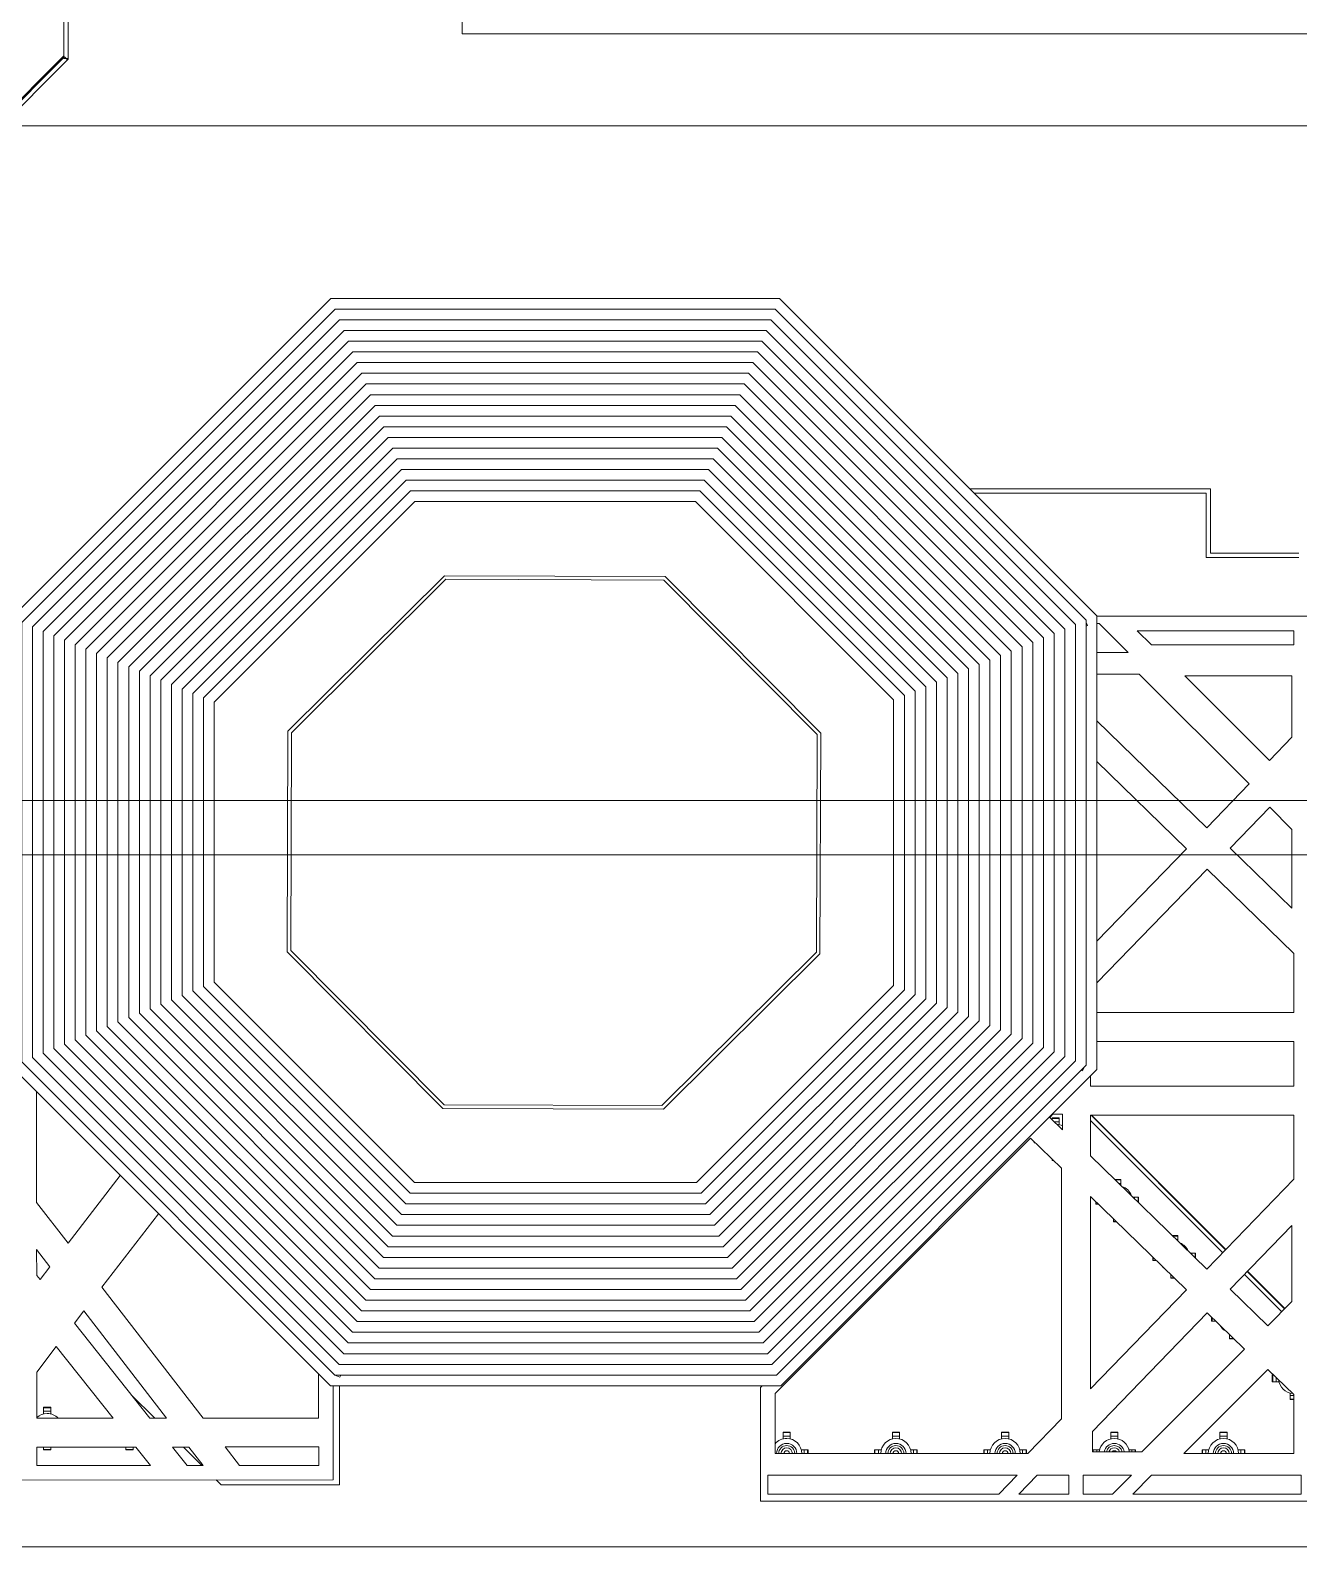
# Model space of a CAD drawing. Header units: millimetres. Extents: x -49836 to 59720, y -25216 to 39354.
# Drawn here: x 2289 to 37864, y -25216 to 17313 of the extents above; entities that cross this region are included whole.
import ezdxf

# ---------------------------------------------------------------- set-up
doc = ezdxf.new("R2010")
doc.units = ezdxf.units.MM
for name, color, linetype, lineweight in [('A-FLOR', 192, 'Continuous', 9), ('A-GENM', 13, 'Continuous', 9), ('A-ROOF', 132, 'Continuous', 9), ('G-ANNO-SYMB', 111, 'Continuous', 9), ('I-WALL', 2, 'Continuous', 9)]:
    doc.layers.add(name, color=color, linetype=linetype, lineweight=lineweight)

# ---------------------------------------------------------------- blocks, each defined once
blk = doc.blocks.new('HOOR LIGHT - HOOR LIGHT-165948-Site')
at = {"layer": 'A-GENM'}
for p, q in [((10839, 9494), (2048, 703)), ((23179, 9494), (10839, 9494)), ((31904, 768), (23179, 9494)), ((2048, 703), (2048, -11619)), ((31904, -11713), (31904, 768)), ((2048, -11619), (10832, -20403)), ((23215, -20403), (31904, -11713)), ((10832, -20403), (23215, -20403))]:
    blk.add_line(p, q, dxfattribs=at)
blk = doc.blocks.new('HOOR LIGHT1 - HOOR LIGHT-166020-Site')
at = {"layer": 'A-GENM'}
for p, q in [((10963, 9194), (2348, 579)), ((23055, 9194), (10963, 9194)), ((31604, 644), (23055, 9194)), ((2348, 579), (2348, -11494)), ((31604, -11589), (31604, 644)), ((2348, -11494), (10956, -20103)), ((23090, -20103), (31604, -11589)), ((10956, -20103), (23090, -20103))]:
    blk.add_line(p, q, dxfattribs=at)
blk = doc.blocks.new('HOOR LIGHT2 - HOOR LIGHT-166050-Site')
at = {"layer": 'A-GENM'}
for p, q in [((11088, 8894), (2648, 454)), ((22930, 8894), (11088, 8894)), ((31304, 520), (22930, 8894)), ((2648, 454), (2648, -11370)), ((31304, -11464), (31304, 520)), ((2648, -11370), (11081, -19803)), ((22966, -19803), (31304, -11464)), ((11081, -19803), (22966, -19803))]:
    blk.add_line(p, q, dxfattribs=at)
blk = doc.blocks.new('HOOR LIGHT3 - HOOR LIGHT-166080-Site')
at = {"layer": 'A-GENM'}
for p, q in [((11212, 8594), (2948, 330)), ((22806, 8594), (11212, 8594)), ((31004, 395), (22806, 8594)), ((2948, 330), (2948, -11246)), ((31004, -11340), (31004, 395)), ((2948, -11246), (11205, -19503)), ((22842, -19503), (31004, -11340)), ((11205, -19503), (22842, -19503))]:
    blk.add_line(p, q, dxfattribs=at)
blk = doc.blocks.new('HOOR LIGHT4 - HOOR LIGHT-166110-Site')
at = {"layer": 'A-GENM'}
for p, q in [((11336, 8294), (3248, 206)), ((22682, 8294), (11336, 8294)), ((30704, 271), (22682, 8294)), ((3248, 206), (3248, -11122)), ((30704, -11216), (30704, 271)), ((3248, -11122), (11329, -19203)), ((22718, -19203), (30704, -11216)), ((11329, -19203), (22718, -19203))]:
    blk.add_line(p, q, dxfattribs=at)
blk = doc.blocks.new('HOOR LIGHT5 - HOOR LIGHT-166140-Site')
at = {"layer": 'A-GENM'}
for p, q in [((11460, 7994), (3548, 82)), ((22558, 7994), (11460, 7994)), ((30404, 147), (22558, 7994)), ((3548, 82), (3548, -10997)), ((30404, -11092), (30404, 147)), ((3548, -10997), (11454, -18903)), ((22593, -18903), (30404, -11092)), ((11454, -18903), (22593, -18903))]:
    blk.add_line(p, q, dxfattribs=at)
blk = doc.blocks.new('HOOR LIGHT6 - HOOR LIGHT-166170-Site')
at = {"layer": 'A-GENM'}
for p, q in [((11585, 7694), (3848, -43)), ((22433, 7694), (11585, 7694)), ((30104, 23), (22433, 7694)), ((30104, -10967), (30104, 23)), ((3848, -43), (3848, -10873)), ((3848, -10873), (11578, -18603)), ((22469, -18603), (30104, -10967)), ((11578, -18603), (22469, -18603))]:
    blk.add_line(p, q, dxfattribs=at)
blk = doc.blocks.new('HOOR LIGHT7 - HOOR LIGHT-166200-Site')
at = {"layer": 'A-GENM'}
for p, q in [((11709, 7394), (4148, -167)), ((22309, 7394), (11709, 7394)), ((29804, -102), (22309, 7394)), ((4148, -167), (4148, -10749)), ((29804, -10843), (29804, -102)), ((4148, -10749), (11702, -18303)), ((22345, -18303), (29804, -10843)), ((11702, -18303), (22345, -18303))]:
    blk.add_line(p, q, dxfattribs=at)
blk = doc.blocks.new('HOOR LIGHT8 - HOOR LIGHT-166230-Site')
at = {"layer": 'A-GENM'}
for p, q in [((11833, 7094), (4448, -291)), ((22185, 7094), (11833, 7094)), ((29504, -226), (22185, 7094)), ((4448, -291), (4448, -10625)), ((29504, -10719), (29504, -226)), ((4448, -10625), (11826, -18003)), ((22221, -18003), (29504, -10719)), ((11826, -18003), (22221, -18003))]:
    blk.add_line(p, q, dxfattribs=at)
blk = doc.blocks.new('HOOR LIGHT9 - HOOR LIGHT-166260-Site')
at = {"layer": 'A-GENM'}
for p, q in [((11957, 6794), (4748, -416)), ((22061, 6794), (11957, 6794)), ((29204, -350), (22061, 6794)), ((4748, -416), (4748, -10500)), ((29204, -10595), (29204, -350)), ((4748, -10500), (11951, -17703)), ((22096, -17703), (29204, -10595)), ((11951, -17703), (22096, -17703))]:
    blk.add_line(p, q, dxfattribs=at)
blk = doc.blocks.new('HOOR LIGHT10 - HOOR LIGHT-166290-Site')
at = {"layer": 'A-GENM'}
for p, q in [((12082, 6494), (5048, -540)), ((21936, 6494), (12082, 6494)), ((28904, -474), (21936, 6494)), ((5048, -540), (5048, -10376)), ((28904, -10470), (28904, -474)), ((5048, -10376), (12075, -17403)), ((21972, -17403), (28904, -10470)), ((12075, -17403), (21972, -17403))]:
    blk.add_line(p, q, dxfattribs=at)
blk = doc.blocks.new('HOOR LIGHT11 - HOOR LIGHT-166320-Site')
at = {"layer": 'A-GENM'}
for p, q in [((12206, 6194), (5348, -664)), ((21812, 6194), (12206, 6194)), ((28604, -599), (21812, 6194)), ((5348, -664), (5348, -10252)), ((28604, -10346), (28604, -599)), ((5348, -10252), (12199, -17103)), ((21848, -17103), (28604, -10346)), ((12199, -17103), (21848, -17103))]:
    blk.add_line(p, q, dxfattribs=at)
blk = doc.blocks.new('HOOR LIGHT12 - HOOR LIGHT-166350-Site')
at = {"layer": 'A-GENM'}
for p, q in [((12330, 5894), (5648, -788)), ((21688, 5894), (12330, 5894)), ((28304, -723), (21688, 5894)), ((5648, -788), (5648, -10127)), ((28304, -10222), (28304, -723)), ((5648, -10127), (12323, -16803)), ((21724, -16803), (28304, -10222)), ((12323, -16803), (21724, -16803))]:
    blk.add_line(p, q, dxfattribs=at)
blk = doc.blocks.new('HOOR LIGHT13 - HOOR LIGHT-166380-Site')
at = {"layer": 'A-GENM'}
for p, q in [((12454, 5594), (5948, -913)), ((21563, 5594), (12454, 5594)), ((28004, -847), (21563, 5594)), ((28004, -10098), (28004, -847)), ((5948, -913), (5948, -10003)), ((5948, -10003), (12448, -16503)), ((21599, -16503), (28004, -10098)), ((12448, -16503), (21599, -16503))]:
    blk.add_line(p, q, dxfattribs=at)
blk = doc.blocks.new('HOOR LIGHT14 - HOOR LIGHT-166410-Site')
at = {"layer": 'A-GENM'}
for p, q in [((12579, 5294), (6248, -1037)), ((21439, 5294), (12579, 5294)), ((27704, -971), (21439, 5294)), ((6248, -1037), (6248, -9879)), ((27704, -9973), (27704, -971)), ((6248, -9879), (12572, -16203)), ((21475, -16203), (27704, -9973)), ((12572, -16203), (21475, -16203))]:
    blk.add_line(p, q, dxfattribs=at)
blk = doc.blocks.new('HOOR LIGHT15 - HOOR LIGHT-166476-Site')
at = {"layer": 'A-GENM'}
for p, q in [((12703, 4994), (6548, -1161)), ((21315, 4994), (12703, 4994)), ((27404, -1096), (21315, 4994)), ((6548, -1161), (6548, -9755)), ((27404, -9849), (27404, -1096)), ((6548, -9755), (12696, -15903)), ((21351, -15903), (27404, -9849)), ((12696, -15903), (21351, -15903))]:
    blk.add_line(p, q, dxfattribs=at)
blk = doc.blocks.new('HOOR LIGHT16 - HOOR LIGHT-166506-Site')
at = {"layer": 'A-GENM'}
for p, q in [((12827, 4694), (6848, -1285)), ((21191, 4694), (12827, 4694)), ((27104, -1220), (21191, 4694)), ((27104, -9725), (27104, -1220)), ((6848, -1285), (6848, -9630)), ((6848, -9630), (12820, -15603)), ((21226, -15603), (27104, -9725)), ((12820, -15603), (21226, -15603))]:
    blk.add_line(p, q, dxfattribs=at)
blk = doc.blocks.new('HOOR LIGHT17 - HOOR LIGHT-166536-Site')
at = {"layer": 'A-GENM'}
for p, q in [((12952, 4394), (7148, -1410)), ((21066, 4394), (12952, 4394)), ((26804, -1344), (21066, 4394)), ((7448, -1534), (13076, 4094)), ((13076, 4094), (20942, 4094)), ((20942, 4094), (26504, -1469)), ((7148, -1410), (7148, -9506)), ((7448, -9382), (7448, -1534)), ((26504, -1469), (26504, -9476)), ((26804, -9601), (26804, -1344)), ((7148, -9506), (12945, -15303)), ((13069, -15003), (7448, -9382)), ((26504, -9476), (20978, -15003)), ((21102, -15303), (26804, -9601)), ((12945, -15303), (21102, -15303)), ((20978, -15003), (13069, -15003))]:
    blk.add_line(p, q, dxfattribs=at)
blk = doc.blocks.new('TRUESS - TRUESS-169564-Site')
at = {"layer": 'A-GENM'}
for p in [(10832, -20403), (10995, -20403)]:
    blk.add_line(p, (10971, -20460), dxfattribs=at)
blk = doc.blocks.new('TRUESS2 - TRUESS-173441-Site')
at = {"layer": 'A-GENM'}
for q in [(10848, -20364), (10932, -20444)]:
    blk.add_line((10832, -20403), q, dxfattribs=at)
blk = doc.blocks.new('TRUESS3 - TRUESS-173606-Site')
at = {"layer": 'A-GENM'}
for q in [(10847, -20368), (10918, -20438)]:
    blk.add_line((10832, -20403), q, dxfattribs=at)
blk = doc.blocks.new('Family1 - Family1-218933-Site')
at = {"layer": 'A-GENM'}
for p, q in [((2868, 12411), (-4387, 12411)), ((13504, 12411), (10413, 12411)), ((-4387, 12211), (-4322, 12211)), ((-4322, 12211), (-3510, 11399)), ((-2859, 11608), (-3253, 12003)), ((-3253, 12003), (1137, 12003)), ((1137, 12003), (1137, 11608)), ((1953, 11608), (1953, 12003)), ((1953, 12003), (3257, 12003)), ((3257, 12003), (3662, 11608)), ((9621, 11608), (10016, 12003)), ((10016, 12003), (11299, 12003)), ((11299, 12003), (11299, 11608)), ((12116, 11608), (12116, 12003)), ((12116, 12003), (13130, 12003)), ((13130, 12003), (13130, 11608)), ((1137, 11608), (-2859, 11608)), ((3662, 11608), (1953, 11608)), ((11299, 11608), (9621, 11608)), ((13130, 11608), (12116, 11608)), ((-3510, 11399), (-4387, 11399)), ((-4387, 10791), (-3197, 10791)), ((-3197, 10791), (-115, 7709)), ((453, 8370), (-1916, 10739)), ((-1916, 10739), (1085, 10739)), ((1085, 10739), (1085, 9022)), ((2005, 8649), (4031, 10739)), ((2005, 10739), (2772, 10739)), ((2772, 10739), (2005, 9972)), ((2005, 9972), (2005, 10739)), ((4031, 10739), (9156, 10739)), ((9156, 10739), (11247, 8648)), ((11299, 9824), (10332, 10791)), ((10332, 10791), (11299, 10791)), ((11299, 10791), (11299, 9824)), ((12116, 9008), (12116, 10791)), ((12116, 10791), (13130, 10791)), ((13130, 10791), (13130, 8697)), ((-1307, 6478), (-4387, 9477)), ((1085, 9022), (453, 8370)), ((12778, 8345), (12116, 9008)), ((2005, 6817), (2005, 8649)), ((11247, 8648), (11247, 6888)), ((13130, 8697), (12778, 8345)), ((-4387, 8338), (-1875, 5892)), ((-115, 7709), (-1307, 6478)), ((-649, 5910), (463, 7057)), ((463, 7057), (1085, 6436)), ((6591, 2232), (2005, 6817)), ((11247, 6888), (6591, 2232)), ((12116, 6528), (12778, 7191)), ((12778, 7191), (13130, 6839)), ((13130, 6839), (13130, 5162)), ((1085, 6436), (1085, 4221)), ((12116, 4148), (12116, 6528)), ((-1875, 5892), (-4387, 3300)), ((1085, 4221), (-649, 5910)), ((7242, 1581), (11247, 5586)), ((11247, 5586), (11247, 3353)), ((-4387, 2127), (-1290, 5322)), ((-1290, 5322), (1137, 2958)), ((2005, 3325), (2005, 5515)), ((2005, 5515), (5940, 1581)), ((13130, 5162), (12116, 4148)), ((12116, 2993), (13130, 4007)), ((13130, 4007), (13130, 1303)), ((3744, 1631), (2005, 3325)), ((11247, 3353), (9522, 1627)), ((12116, 1303), (12116, 2993)), ((1137, 2958), (1137, 1303)), ((10426, 1303), (11299, 2176)), ((11299, 2176), (11299, 1303)), ((2005, 1355), (2005, 2040)), ((2005, 2040), (2709, 1355)), ((1137, 1303), (-4387, 1303)), ((2709, 1355), (2005, 1355)), ((4028, 1355), (3744, 1631)), ((5714, 1355), (4028, 1355)), ((5940, 1581), (5714, 1355)), ((5905, 894), (6591, 1581)), ((6591, 1581), (7277, 894)), ((7468, 1355), (7242, 1581)), ((9249, 1355), (7468, 1355)), ((9522, 1627), (9249, 1355)), ((11299, 1303), (10426, 1303)), ((13130, 1303), (12116, 1303)), ((7277, 894), (5905, 894)), ((-4387, 486), (1137, 486)), ((1137, 486), (1137, -767)), ((2005, -714), (2005, 434)), ((2005, 434), (3654, 434)), ((3654, 434), (4231, -128)), ((5542, -119), (6095, 434)), ((6095, 434), (7087, 434)), ((7087, 434), (7708, -187)), ((8936, -187), (9609, 486)), ((9609, 486), (11299, 486)), ((11299, 486), (11299, -767)), ((12116, 486), (13130, 486)), ((12116, -767), (12116, 486)), ((13130, 486), (13130, -767)), ((4231, -128), (3645, -714)), ((6153, -714), (5542, -119)), ((7708, -187), (7180, -714)), ((9516, -767), (8936, -187)), ((-4565, -767), (-4565, -482)), ((1137, -767), (-4565, -767)), ((3645, -714), (2005, -714)), ((7180, -714), (6153, -714)), ((11299, -767), (9516, -767)), ((13130, -767), (12116, -767)), ((6678, -1868), (5966, -1175)), ((5966, -1175), (7371, -1175)), ((7371, -1175), (6678, -1868)), ((-5707, -1647), (-5618, -1557)), ((-5355, -1990), (-5707, -1647)), ((-5618, -1557), (-5355, -1557)), ((-5355, -1557), (-5355, -1990)), ((-4565, -2724), (-4565, -1583)), ((-4565, -1583), (1137, -1583)), ((1137, -1583), (1137, -3373)), ((2005, -3725), (4031, -1635)), ((2005, -2402), (2005, -1635)), ((2005, -1635), (2749, -1635)), ((2749, -1635), (2005, -2402)), ((4031, -1635), (5779, -1635)), ((5779, -1635), (6022, -1872)), ((7259, -1864), (7540, -1583)), ((7540, -1583), (9177, -1583)), ((9177, -1583), (11299, -3705)), ((11299, -2550), (10332, -1583)), ((10332, -1583), (11299, -1583)), ((11299, -1583), (11299, -2550)), ((12116, -1583), (13130, -1583)), ((12116, -3367), (12116, -1583)), ((13130, -1583), (13130, -4381)), ((6022, -1872), (2005, -5889)), ((11299, -5799), (7259, -1864)), ((-13411, -9388), (-6248, -2224)), ((-6248, -2224), (-5381, -3068)), ((1953, -7170), (6681, -2442)), ((6681, -2442), (11299, -6939)), ((-1307, -5896), (-4565, -2724)), ((-5381, -3068), (-5381, -10101)), ((1137, -3373), (-1307, -5896)), ((13130, -4381), (12116, -3367)), ((2005, -5889), (2005, -3725)), ((11299, -3705), (11299, -5799)), ((-4565, -9258), (-4565, -3863)), ((-4565, -3863), (-1875, -6482)), ((-649, -6465), (1085, -4675)), ((1085, -4675), (1085, -6810)), ((12116, -6594), (12116, -4521)), ((12116, -4521), (13130, -5535)), ((13130, -5535), (13130, -7213)), ((-1875, -6482), (-4565, -9258)), ((404, -7490), (-649, -6465)), ((12943, -7400), (12116, -6594)), ((-4513, -10452), (-1289, -7126)), ((-1289, -7126), (-247, -8141)), ((1085, -6810), (404, -7490)), ((1953, -9071), (1953, -7170)), ((11299, -6939), (11299, -9043)), ((13130, -7213), (12943, -7400)), ((-247, -8141), (-3125, -11020)), ((-1949, -11072), (412, -8710)), ((412, -8710), (1137, -9416)), ((12116, -9381), (12950, -8547)), ((12950, -8547), (13130, -8722)), ((13130, -8722), (13130, -11072)), ((-13771, -9170), (-13820, -9218)), ((-13820, -9218), (-13820, -12411)), ((3708, -10780), (1953, -9071)), ((11299, -9043), (9558, -10784)), ((-13411, -11072), (-13411, -9388)), ((1137, -9416), (1137, -11072)), ((12116, -11072), (12116, -9381)), ((-5381, -10101), (-6322, -11072)), ((10426, -11072), (11299, -10198)), ((11299, -10198), (11299, -11072)), ((-4513, -11020), (-4513, -10452)), ((1953, -10211), (2837, -11072)), ((1953, -11072), (1953, -10211)), ((-3125, -11020), (-4513, -11020)), ((4007, -11072), (3708, -10780)), ((9558, -10784), (9271, -11072)), ((-6322, -11072), (-13411, -11072)), ((1137, -11072), (-1949, -11072)), ((2837, -11072), (1953, -11072)), ((9271, -11072), (4007, -11072)), ((11299, -11072), (10426, -11072)), ((13130, -11072), (12116, -11072)), ((-13620, -12211), (-13620, -11680)), ((-13620, -11680), (-6621, -11680)), ((-6621, -11680), (-7136, -12211)), ((-6579, -12211), (-6064, -11680)), ((-6064, -11680), (-5173, -11680)), ((-5173, -11680), (-5173, -12211)), ((-4773, -12211), (-4773, -11680)), ((-4773, -11680), (-3417, -11680)), ((-3417, -11680), (-3948, -12211)), ((-3383, -12211), (-2852, -11680)), ((-2852, -11680), (1345, -11680)), ((1345, -11680), (1345, -12211)), ((1784, -12172), (1784, -11719)), ((1784, -11719), (3744, -11719)), ((3744, -11719), (4209, -12172)), ((4894, -12172), (4429, -11719)), ((4429, -11719), (8875, -11719)), ((8875, -11719), (8437, -12172)), ((9103, -12172), (9541, -11719)), ((9541, -11719), (11468, -11719)), ((11468, -11719), (11468, -12172)), ((11947, -12172), (11947, -11719)), ((11947, -11719), (13299, -11719)), ((13299, -11719), (13299, -12172)), ((-7136, -12211), (-13620, -12211)), ((-5173, -12211), (-6579, -12211)), ((-3948, -12211), (-4773, -12211)), ((1345, -12211), (-3383, -12211)), ((4209, -12172), (1784, -12172)), ((8437, -12172), (4894, -12172)), ((11468, -12172), (9103, -12172)), ((13299, -12172), (11947, -12172)), ((-13820, -12411), (13504, -12411))]:
    blk.add_line(p, q, dxfattribs=at)
blk = doc.blocks.new('Family2 - Family2-221174-Site')
at = {"layer": 'A-GENM'}
for p, q in [((-3747, 8589), (-2899, 7741)), ((-2912, 8292), (-2623, 8678)), ((-2623, 8678), (-1656, 8678)), ((-1656, 8678), (-1656, 8292)), ((-670, 8292), (-670, 8678)), ((-670, 8678), (313, 8678)), ((313, 8678), (611, 8292)), ((5111, 8292), (5409, 8678)), ((5409, 8678), (6376, 8678)), ((6376, 8678), (6376, 8292)), ((-1656, 8292), (-2912, 8292)), ((611, 8292), (-670, 8292)), ((6376, 8292), (5111, 8292)), ((-2899, 7741), (-3240, 7400)), ((-3240, 7400), (-1695, 5394)), ((-1656, 6545), (-2385, 7492)), ((-2385, 7492), (-1656, 7492)), ((-1656, 7492), (-1656, 6545)), ((-631, 5395), (896, 7441)), ((-631, 7441), (-70, 7441)), ((-70, 7441), (-631, 6690)), ((-631, 6690), (-631, 7441)), ((896, 7441), (4760, 7441)), ((4760, 7441), (6337, 5394)), ((5647, 7492), (6376, 7492)), ((6376, 6545), (5647, 7492)), ((6376, 7492), (6376, 6545)), ((6337, 5068), (8229, 6960)), ((-1695, 5394), (-1695, 3670)), ((-631, 3601), (-631, 5395)), ((6337, 5394), (6337, 5068)), ((-1695, 3670), (-5206, -889)), ((1763, 493), (-631, 3601)), ((-5206, -889), (-7956, 2683)), ((-8510, 2128), (-5697, -1526)), ((-4715, -1526), (-1695, 2396)), ((-1695, 2396), (-1695, 209)), ((-631, 182), (-631, 2326)), ((-631, 2326), (1208, -61)), ((1208, -61), (1763, 493)), ((-1695, 209), (-3202, -1747)), ((288, -981), (-631, 182)), ((-2315, -1798), (-1656, -943)), ((-1656, -943), (-1656, -1798)), ((-631, -1747), (-631, -1078)), ((-631, -1078), (-267, -1536)), ((-267, -1536), (288, -981)), ((-5697, -1526), (-5789, -1645)), ((-5789, -1645), (-3118, -4316)), ((-5435, -1824), (-5206, -1526)), ((-5206, -1526), (-4688, -2198)), ((-4545, -1747), (-4715, -1526)), ((-5061, -2198), (-5435, -1824)), ((-3202, -1747), (-4545, -1747)), ((-1656, -1798), (-2315, -1798)), ((-1531, -2800), (-478, -1747)), ((-478, -1747), (-631, -1747)), ((-4688, -2198), (-5061, -2198)), ((-3438, -3257), (-2930, -2598)), ((-2930, -2598), (-1656, -2598)), ((-1656, -2598), (-1656, -2864)), ((-3001, -3824), (-3438, -3257)), ((-3118, -4316), (-2626, -3824)), ((-2626, -3824), (-3001, -3824))]:
    blk.add_line(p, q, dxfattribs=at)
blk = doc.blocks.new('Family7 - Family7-230587-Site')
at = {"layer": 'A-GENM'}
for p, q in [((3420, 12356), (-12860, 12344)), ((-12860, 12344), (-12841, -12363)), ((-9769, 10974), (-9064, 11921)), ((-9064, 11921), (-8217, 11921)), ((-8217, 11921), (-7488, 10976)), ((-1643, 10981), (-938, 11927)), ((-938, 11927), (-91, 11928)), ((-91, 11928), (638, 10982)), ((-12160, 11428), (-12160, 11820)), ((-12160, 11820), (-11166, 11820)), ((-11166, 11820), (-10857, 11429)), ((-6302, 11445), (-6011, 11824)), ((-6011, 11824), (-5032, 11825)), ((-5032, 11825), (-5032, 11445)), ((-4034, 11826), (-3040, 11827)), ((-4034, 11435), (-4034, 11826)), ((-3040, 11827), (-2731, 11436)), ((1814, 11439), (2115, 11831)), ((2115, 11831), (3094, 11831)), ((3094, 11831), (3094, 11440)), ((-10857, 11429), (-12160, 11428)), ((-5032, 11445), (-6302, 11445)), ((-2731, 11436), (-4034, 11435)), ((3094, 11440), (1814, 11439)), ((-7488, 10976), (-9769, 10974)), ((638, 10982), (-1643, 10981)), ((-12119, 9808), (-12120, 10568)), ((-12120, 10568), (-11553, 10568)), ((-11553, 10568), (-12119, 9808)), ((-12118, 8498), (-10575, 10569)), ((-10575, 10569), (-6666, 10572)), ((-6666, 10572), (-5069, 8502)), ((-5769, 10625), (-5031, 10625)), ((-5031, 9667), (-5769, 10625)), ((-5031, 10625), (-5031, 9667)), ((-3994, 10574), (-3427, 10575)), ((-3993, 9815), (-3994, 10574)), ((-3427, 10575), (-3993, 9815)), ((-3992, 8504), (-2449, 10576)), ((-2449, 10576), (1460, 10579)), ((1460, 10579), (3057, 8508)), ((2357, 10631), (3095, 10631)), ((3095, 9673), (2357, 10631)), ((3095, 10631), (3095, 9673)), ((3057, 8508), (3058, 6765)), ((-12117, 6683), (-12118, 8498)), ((-5069, 8502), (-5068, 6759)), ((-3991, 6690), (-3992, 8504)), ((-8616, 2144), (-12117, 6683)), ((-5068, 6759), (-8616, 2144)), ((-490, 2150), (-3991, 6690)), ((3058, 6765), (-490, 2150)), ((-12116, 5394), (-9112, 1499)), ((-12114, 3224), (-12116, 5394)), ((-8119, 1499), (-5067, 5469)), ((-5067, 5469), (-5065, 3257)), ((-3988, 3230), (-3990, 5400)), ((-3990, 5400), (-986, 1505)), ((1181, 3033), (3059, 5475)), ((3059, 5475), (3061, 3263)), ((-10570, 1274), (-12114, 3224)), ((-5065, 3257), (-6588, 1277)), ((-2444, 1280), (-3988, 3230)), ((7, 1506), (1181, 3033)), ((3061, 3263), (1538, 1283)), ((-12113, 1951), (-11576, 1273)), ((-12113, 1273), (-12113, 1951)), ((-5690, 1226), (-5025, 2092)), ((-5025, 2092), (-5024, 1226)), ((-3987, 1957), (-3450, 1279)), ((-3987, 1279), (-3987, 1957)), ((2436, 1232), (3101, 2098)), ((3101, 2098), (3102, 1233)), ((-9112, 1499), (-9284, 1275)), ((-9138, 819), (-8615, 1499)), ((-8615, 1499), (-8091, 819)), ((-7946, 1276), (-8119, 1499)), ((-6588, 1277), (-7946, 1276)), ((-3450, 1279), (-3987, 1279)), ((-1158, 1281), (-2444, 1280)), ((-986, 1505), (-1158, 1281)), ((-1012, 825), (-489, 1505)), ((-489, 1505), (35, 826)), ((180, 1282), (7, 1506)), ((1538, 1283), (180, 1282)), ((-11576, 1273), (-12113, 1273)), ((-9284, 1275), (-10570, 1274)), ((-5024, 1226), (-5690, 1226)), ((3102, 1233), (2436, 1232)), ((-8091, 819), (-9138, 819)), ((35, 826), (-1012, 825)), ((-12112, 361), (-10855, 362)), ((-12111, -777), (-12112, 361)), ((-10855, 362), (-10414, -195)), ((-9414, -186), (-8992, 363)), ((-8992, 363), (-8236, 364)), ((-8236, 364), (-7762, -251)), ((-6825, -251), (-6313, 417)), ((-6313, 417), (-5023, 418)), ((-5023, 418), (-5022, -823)), ((-3986, 367), (-2729, 368)), ((-3985, -771), (-3986, 367)), ((-2729, 368), (-2288, -189)), ((-1288, -179), (-866, 369)), ((-866, 369), (-110, 370)), ((-110, 370), (364, -245)), ((1301, -244), (1813, 423)), ((1813, 423), (3103, 424)), ((3103, 424), (3104, -817)), ((-10414, -195), (-10861, -776)), ((-8948, -775), (-9414, -186)), ((-7762, -251), (-8164, -774)), ((-6383, -824), (-6825, -251)), ((-2288, -189), (-2735, -770)), ((-822, -768), (-1288, -179)), ((364, -245), (-38, -768)), ((1743, -818), (1301, -244)), ((-10861, -776), (-12111, -777)), ((-8164, -774), (-8948, -775)), ((-5022, -823), (-6383, -824)), ((-2735, -770), (-3985, -771)), ((-38, -768), (-822, -768)), ((3104, -817), (1743, -818)), ((-8547, -1917), (-9086, -1235)), ((-9086, -1235), (-8023, -1235)), ((-8023, -1235), (-8547, -1917)), ((-964, -1225), (108, -1224)), ((-421, -1911), (-964, -1225)), ((108, -1224), (-421, -1911)), ((-12114, -3767), (-10568, -1690)), ((-12113, -2454), (-12113, -1689)), ((-12113, -1689), (-11544, -1689)), ((-11544, -1689), (-12113, -2454)), ((-10568, -1690), (-9229, -1691)), ((-9229, -1691), (-9046, -1922)), ((-8110, -1905), (-7901, -1634)), ((-7901, -1634), (-6634, -1633)), ((-6634, -1633), (-5020, -3732)), ((-5760, -1633), (-5024, -1632)), ((-5025, -2585), (-5760, -1633)), ((-5024, -1632), (-5025, -2585)), ((-3988, -3760), (-2440, -1682)), ((-3987, -2447), (-3987, -1696)), ((-3987, -1696), (-3427, -1696)), ((-3427, -1696), (-3987, -2447)), ((-2440, -1682), (-1106, -1681)), ((-1106, -1681), (-921, -1915)), ((21, -1905), (234, -1628)), ((234, -1628), (1483, -1627)), ((1483, -1627), (3106, -3738)), ((3101, -2579), (2366, -1626)), ((2366, -1626), (3102, -1626)), ((3102, -1626), (3101, -2579)), ((4261, -4564), (4259, -1462)), ((-9046, -1922), (-12116, -5914)), ((-5019, -5808), (-8110, -1905)), ((-921, -1915), (-3990, -5908)), ((3107, -5802), (21, -1905)), ((-12146, -7138), (-8551, -2476)), ((-8551, -2476), (-5018, -6937)), ((-4020, -7144), (-420, -2476)), ((-420, -2476), (3108, -6931)), ((-12116, -5914), (-12114, -3767)), ((-5020, -3732), (-5019, -5808)), ((-3990, -5908), (-3988, -3760)), ((3106, -3738), (3107, -5802)), ((6604, -3807), (5143, -5707)), ((5143, -5707), (4261, -4564)), ((6095, -6941), (7678, -4881)), ((4263, -6610), (4262, -5889)), ((4262, -5889), (4633, -6370)), ((4633, -6370), (4357, -6729)), ((4357, -6729), (4263, -6610)), ((-12144, -9055), (-12146, -7138)), ((-5018, -6937), (-5016, -9022)), ((-4018, -9049), (-4020, -7144)), ((3108, -6931), (3110, -9015)), ((8929, -10616), (6095, -6941)), ((5322, -7947), (5585, -7604)), ((5585, -7604), (7908, -10617)), ((7436, -10617), (5322, -7947)), ((4265, -9321), (4813, -8608)), ((4813, -8608), (6406, -10619)), ((-10576, -11035), (-12144, -9055)), ((-5016, -9022), (-6562, -11032)), ((-2450, -11029), (-4018, -9049)), ((3110, -9015), (1564, -11026)), ((4266, -10619), (4265, -9321)), ((12172, -9375), (12172, -10613)), ((12578, -12344), (12576, -9707)), ((-12144, -10184), (-11469, -11036)), ((-12143, -11036), (-12144, -10184)), ((-5681, -11031), (-5015, -10165)), ((-5015, -10165), (-5015, -11031)), ((-4017, -11030), (-4018, -10178)), ((-4018, -10178), (-3343, -11030)), ((2445, -11025), (3111, -10159)), ((3111, -10159), (3111, -11025)), ((6406, -10619), (4266, -10619)), ((7908, -10617), (7436, -10617)), ((12172, -10613), (8929, -10616)), ((-11469, -11036), (-12143, -11036)), ((-6562, -11032), (-10576, -11035)), ((-5015, -11031), (-5681, -11031)), ((-3343, -11030), (-4017, -11030)), ((1564, -11026), (-2450, -11029)), ((3111, -11025), (2445, -11025)), ((4266, -11428), (7045, -11426)), ((4267, -11946), (4266, -11428)), ((7045, -11426), (7457, -11946)), ((8485, -11942), (8076, -11425)), ((8076, -11425), (8532, -11425)), ((8532, -11425), (8931, -11942)), ((9552, -11424), (12173, -11422)), ((9951, -11942), (9552, -11424)), ((12173, -11422), (12173, -11940)), ((-12271, -11678), (-10777, -11677)), ((-12271, -12126), (-12271, -11678)), ((-10777, -11677), (-10422, -12125)), ((-10254, -11676), (-6863, -11674)), ((-9899, -12124), (-10254, -11676)), ((-6863, -11674), (-7197, -12122)), ((-6689, -12122), (-6355, -11673)), ((-6355, -11673), (-4885, -11672)), ((-4885, -11672), (-4885, -12121)), ((-4145, -11671), (-2651, -11670)), ((-4145, -12120), (-4145, -11671)), ((-2651, -11670), (-2296, -12119)), ((-1783, -12116), (-2115, -11670)), ((-2115, -11670), (1261, -11670)), ((1261, -11670), (917, -12116)), ((1425, -12116), (1771, -11667)), ((1771, -11667), (3241, -11666)), ((3241, -11666), (3241, -12114)), ((-10422, -12125), (-12271, -12126)), ((-7197, -12122), (-9899, -12124)), ((-4885, -12121), (-6689, -12122)), ((-2296, -12119), (-4145, -12120)), ((917, -12116), (-1783, -12116)), ((3241, -12114), (1425, -12116)), ((7457, -11946), (4267, -11946)), ((8931, -11942), (8485, -11942)), ((12173, -11940), (9951, -11942)), ((-12841, -12363), (12578, -12344))]:
    blk.add_line(p, q, dxfattribs=at)
blk = doc.blocks.new('Family8 - COLUMN-V16-Site')
at = {"layer": 'A-GENM'}
for p, q in [((100, 298), (-100, 298)), ((100, 286), (-100, 286)), ((-100, 187), (-100, 286)), ((-100, 187), (100, 187)), ((100, 286), (100, 187)), ((-601, -196), (-601, -302)), ((-589, -196), (-589, -302)), ((-589, -196), (-491, -196)), ((-491, -302), (-491, -196)), ((489, -195), (587, -195)), ((489, -195), (489, -302)), ((587, -302), (587, -195)), ((599, -302), (599, -195))]:
    blk.add_line(p, q, dxfattribs=at)
for radius, start, end in [(425, 90, 179.9847), (425, 0.0153, 90), (285, 90, 179.9772), (225, 90, 179.971), (160, 90, 179.959), (79.6, 90, 179.9165), (285, 0.0228, 90), (225, 0.029, 90), (160, 0.041, 90), (79.6, 0.0835, 90)]:
    blk.add_arc((0, -302), radius, start, end, dxfattribs=at)
for points in [[(-100, 286), (-100, 294), (-100, 298), (-100, 298)], [(100, 298), (100, 298), (100, 294), (100, 286)], [(-601, -196), (-601, -196), (-597, -196), (-589, -196)], [(587, -195), (595, -195), (599, -195), (599, -195)]]:
    blk.add_open_spline(points, degree=3, dxfattribs=at)
for points, knots in [([(-100, 109), (-100, 114), (-100, 128), (-100, 145), (-100, 160), (-100, 170), (-100, 179), (-100, 184), (-100, 187), (-100, 187)], [1.5780153, 1.5780153, 1.5780153, 1.5780153, 1.6578779, 1.8236657, 1.9065596, 1.9894535, 2.0723474, 2.1552413, 2.1742144, 2.1742144, 2.1742144, 2.1742144]), ([(100, 187), (100, 187), (100, 184), (100, 179), (100, 170), (100, 160), (100, 145), (100, 128), (100, 114), (100, 109)], [-2.1742144, -2.1742144, -2.1742144, -2.1742144, -2.1552413, -2.0723474, -1.9894535, -1.9065596, -1.8236657, -1.6578779, -1.5780153, -1.5780153, -1.5780153, -1.5780153]), ([(-491, -196), (-490, -196), (-488, -196), (-482, -196), (-473, -196), (-463, -196), (-448, -196), (-431, -196), (-417, -196), (-411, -196), (-411, -196)], [-2.1742144, -2.1742144, -2.1742144, -2.1742144, -2.1552413, -2.0723474, -1.9894535, -1.9065596, -1.8236657, -1.6578779, -1.574984, -1.5684285, -1.5684285, -1.5684285, -1.5684285]), ([(411, -195), (415, -195), (429, -195), (446, -195), (461, -195), (471, -195), (480, -195), (486, -195), (488, -195), (489, -195)], [1.5785755, 1.5785755, 1.5785755, 1.5785755, 1.6578779, 1.8236657, 1.9065596, 1.9894535, 2.0723474, 2.1552413, 2.1742144, 2.1742144, 2.1742144, 2.1742144])]:
    blk.add_open_spline(points, degree=3, knots=knots, dxfattribs=at)
blk = doc.blocks.new('Family8 - COLUMN-V18-Site')
at = {"layer": 'A-GENM'}
for p, q in [((100, 298), (-100, 298)), ((100, 286), (-100, 286)), ((-100, 187), (-100, 286)), ((-100, 187), (100, 187)), ((100, 286), (100, 187)), ((-601, -196), (-601, -250)), ((-589, -196), (-589, -250)), ((-589, -196), (-491, -196)), ((-491, -250), (-491, -196)), ((489, -195), (587, -195)), ((489, -195), (489, -250)), ((587, -250), (587, -195)), ((599, -250), (599, -195))]:
    blk.add_line(p, q, dxfattribs=at)
for radius, start, end in [(425, 90, 172.9188), (425, 7.0812, 90), (285, 90, 169.3718), (225, 90, 166.5918), (160, 90, 160.7564), (79.6, 90, 138.5613), (285, 10.6282, 90), (225, 13.4082, 90), (160, 19.2436, 90), (79.6, 41.4387, 90)]:
    blk.add_arc((0, -302), radius, start, end, dxfattribs=at)
for points in [[(-100, 286), (-100, 294), (-100, 298), (-100, 298)], [(100, 298), (100, 298), (100, 294), (100, 286)], [(-601, -196), (-601, -196), (-597, -196), (-589, -196)], [(587, -195), (595, -195), (599, -195), (599, -195)]]:
    blk.add_open_spline(points, degree=3, dxfattribs=at)
for points, knots in [([(-100, 109), (-100, 114), (-100, 128), (-100, 145), (-100, 160), (-100, 170), (-100, 179), (-100, 184), (-100, 187), (-100, 187)], [1.5780153, 1.5780153, 1.5780153, 1.5780153, 1.6578779, 1.8236657, 1.9065596, 1.9894535, 2.0723474, 2.1552413, 2.1742144, 2.1742144, 2.1742144, 2.1742144]), ([(100, 187), (100, 187), (100, 184), (100, 179), (100, 170), (100, 160), (100, 145), (100, 128), (100, 114), (100, 109)], [-2.1742144, -2.1742144, -2.1742144, -2.1742144, -2.1552413, -2.0723474, -1.9894535, -1.9065596, -1.8236657, -1.6578779, -1.5780153, -1.5780153, -1.5780153, -1.5780153]), ([(-491, -196), (-490, -196), (-488, -196), (-482, -196), (-473, -196), (-463, -196), (-448, -196), (-431, -196), (-417, -196), (-411, -196), (-411, -196)], [-2.1742144, -2.1742144, -2.1742144, -2.1742144, -2.1552413, -2.0723474, -1.9894535, -1.9065596, -1.8236657, -1.6578779, -1.574984, -1.5684285, -1.5684285, -1.5684285, -1.5684285]), ([(411, -195), (415, -195), (429, -195), (446, -195), (461, -195), (471, -195), (480, -195), (486, -195), (488, -195), (489, -195)], [1.5785755, 1.5785755, 1.5785755, 1.5785755, 1.6578779, 1.8236657, 1.9065596, 1.9894535, 2.0723474, 2.1552413, 2.1742144, 2.1742144, 2.1742144, 2.1742144])]:
    blk.add_open_spline(points, degree=3, knots=knots, dxfattribs=at)
blk = doc.blocks.new('Family8 - COLUMN-V19-Site')
at = {"layer": 'A-GENM'}
for p, q in [((100, 298), (-100, 298)), ((100, 286), (-100, 286)), ((-100, 187), (-100, 286)), ((-100, 187), (100, 187)), ((100, 286), (100, 187)), ((489, -195), (587, -195)), ((489, -195), (489, -302)), ((587, -302), (587, -195)), ((599, -302), (599, -195))]:
    blk.add_line(p, q, dxfattribs=at)
for radius, start, end in [(425, 90, 140.0857), (425, 0.0153, 90), (285, 90, 179.9772), (225, 90, 179.971), (160, 90, 179.959), (79.6, 90, 179.9165), (285, 0.0228, 90), (225, 0.029, 90), (160, 0.041, 90), (79.6, 0.0835, 90)]:
    blk.add_arc((0, -302), radius, start, end, dxfattribs=at)
for points in [[(-100, 286), (-100, 294), (-100, 298), (-100, 298)], [(100, 298), (100, 298), (100, 294), (100, 286)], [(587, -195), (595, -195), (599, -195), (599, -195)]]:
    blk.add_open_spline(points, degree=3, dxfattribs=at)
for points, knots in [([(-100, 109), (-100, 114), (-100, 128), (-100, 145), (-100, 160), (-100, 170), (-100, 179), (-100, 184), (-100, 187), (-100, 187)], [1.5780153, 1.5780153, 1.5780153, 1.5780153, 1.6578779, 1.8236657, 1.9065596, 1.9894535, 2.0723474, 2.1552413, 2.1742144, 2.1742144, 2.1742144, 2.1742144]), ([(100, 187), (100, 187), (100, 184), (100, 179), (100, 170), (100, 160), (100, 145), (100, 128), (100, 114), (100, 109)], [-2.1742144, -2.1742144, -2.1742144, -2.1742144, -2.1552413, -2.0723474, -1.9894535, -1.9065596, -1.8236657, -1.6578779, -1.5780153, -1.5780153, -1.5780153, -1.5780153]), ([(411, -195), (415, -195), (429, -195), (446, -195), (461, -195), (471, -195), (480, -195), (486, -195), (488, -195), (489, -195)], [1.5785755, 1.5785755, 1.5785755, 1.5785755, 1.6578779, 1.8236657, 1.9065596, 1.9894535, 2.0723474, 2.1552413, 2.1742144, 2.1742144, 2.1742144, 2.1742144])]:
    blk.add_open_spline(points, degree=3, knots=knots, dxfattribs=at)
blk = doc.blocks.new('Family8 - COLUMN-V20-Site')
at = {"layer": 'A-GENM'}
for p, q in [((100, 298), (-100, 298)), ((100, 286), (-100, 286)), ((-100, 246), (-100, 286)), ((-40, 187), (100, 187)), ((100, 286), (100, 187)), ((-601, -370), (-601, -395)), ((-589, -381), (-589, -395)), ((-575, -395), (-589, -395)), ((-100, -883), (-100, -858)), ((-100, -883), (-74, -883)), ((-100, -895), (-62, -895))]:
    blk.add_line(p, q, dxfattribs=at)
blk.add_arc((0, -302), 425, 63.9721, 86.0578, dxfattribs=at)
for points in [[(-100, 286), (-100, 294), (-100, 298), (-100, 298)], [(100, 298), (100, 298), (100, 294), (100, 286)], [(-589, -395), (-597, -395), (-601, -395), (-601, -395)], [(-100, -895), (-100, -895), (-100, -891), (-100, -883)]]:
    blk.add_open_spline(points, degree=3, dxfattribs=at)
blk.add_open_spline([(100, 187), (100, 187), (100, 184), (100, 179), (100, 170), (100, 160), (100, 145), (100, 128), (100, 114), (100, 109)], degree=3, knots=[-2.1742144, -2.1742144, -2.1742144, -2.1742144, -2.1552413, -2.0723474, -1.9894535, -1.9065596, -1.8236657, -1.6578779, -1.5780153, -1.5780153, -1.5780153, -1.5780153], dxfattribs=at)
blk = doc.blocks.new('Family8 - COLUMN-V21-Site')
at = {"layer": 'A-GENM'}
for p, q in [((-601, -196), (-601, -395)), ((-589, -196), (-589, -395)), ((-589, -196), (-569, -196)), ((-491, -395), (-589, -395)), ((-491, -395), (-491, -272)), ((4, -785), (-100, -785)), ((-100, -883), (-100, -785)), ((-100, -883), (4, -883)), ((-100, -895), (4, -895))]:
    blk.add_line(p, q, dxfattribs=at)
blk.add_arc((0, -302), 425, 184.7923, 266.5146, dxfattribs=at)
for points in [[(-601, -196), (-601, -196), (-597, -196), (-589, -196)], [(-589, -395), (-597, -395), (-601, -395), (-601, -395)], [(-100, -895), (-100, -895), (-100, -891), (-100, -883)]]:
    blk.add_open_spline(points, degree=3, dxfattribs=at)
for points, knots in [([(-414, -395), (-418, -395), (-431, -395), (-448, -395), (-463, -395), (-473, -395), (-482, -395), (-488, -395), (-490, -395), (-491, -395)], [1.5832745, 1.5832745, 1.5832745, 1.5832745, 1.6578779, 1.8236657, 1.9065596, 1.9894535, 2.0723474, 2.1552413, 2.1742144, 2.1742144, 2.1742144, 2.1742144]), ([(-100, -785), (-100, -784), (-100, -782), (-100, -776), (-100, -767), (-100, -757), (-100, -742), (-100, -727), (-100, -716), (-100, -714)], [-2.1742144, -2.1742144, -2.1742144, -2.1742144, -2.1552413, -2.0723474, -1.9894535, -1.9065596, -1.8236657, -1.6578779, -1.6210362, -1.6210362, -1.6210362, -1.6210362])]:
    blk.add_open_spline(points, degree=3, knots=knots, dxfattribs=at)
blk = doc.blocks.new('Family8 - COLUMN-V22-Site')
at = {"layer": 'A-GENM'}
for p, q in [((-601, -282), (-601, -395)), ((-589, -293), (-589, -395)), ((-491, -395), (-589, -395)), ((-491, -395), (-491, -389)), ((-85, -785), (-100, -785)), ((-100, -883), (-100, -785)), ((-100, -883), (17, -883)), ((-100, -895), (29, -895))]:
    blk.add_line(p, q, dxfattribs=at)
blk.add_arc((0, -302), 425, 208.649, 243.1503, dxfattribs=at)
for points in [[(-589, -395), (-597, -395), (-601, -395), (-601, -395)], [(-100, -895), (-100, -895), (-100, -891), (-100, -883)]]:
    blk.add_open_spline(points, degree=3, dxfattribs=at)
for points, knots in [([(-484, -395), (-486, -395), (-488, -395), (-490, -395), (-491, -395)], [2.09707447, 2.09707447, 2.09707447, 2.09707447, 2.15524127, 2.17421437, 2.17421437, 2.17421437, 2.17421437]), ([(-100, -785), (-100, -784), (-100, -782), (-100, -777), (-100, -772), (-100, -770)], [-2.1742144, -2.1742144, -2.1742144, -2.1742144, -2.1552413, -2.0723474, -2.0160514, -2.0160514, -2.0160514, -2.0160514])]:
    blk.add_open_spline(points, degree=3, knots=knots, dxfattribs=at)
blk = doc.blocks.new('Family8 - COLUMN-V23-Site')
at = {"layer": 'A-GENM'}
for p, q in [((100, 298), (-70, 298)), ((100, 286), (-57, 286)), ((44, 187), (100, 187)), ((100, 286), (100, 187)), ((-601, -325), (-601, -395)), ((-589, -336), (-589, -395)), ((-528, -395), (-589, -395)), ((489, -195), (587, -195)), ((489, -195), (489, -246)), ((587, -342), (587, -195)), ((599, -354), (599, -195)), ((-100, -883), (-100, -813)), ((-100, -883), (-28, -883)), ((-100, -895), (-15, -895))]:
    blk.add_line(p, q, dxfattribs=at)
blk.add_arc((0, -302), 425, 19.9338, 71.8438, dxfattribs=at)
for points in [[(100, 298), (100, 298), (100, 294), (100, 286)], [(-589, -395), (-597, -395), (-601, -395), (-601, -395)], [(587, -195), (595, -195), (599, -195), (599, -195)], [(-100, -895), (-100, -895), (-100, -891), (-100, -883)]]:
    blk.add_open_spline(points, degree=3, dxfattribs=at)
for points, knots in [([(100, 187), (100, 187), (100, 184), (100, 179), (100, 170), (100, 160), (100, 147), (100, 138), (100, 133)], [-2.1742144, -2.1742144, -2.1742144, -2.1742144, -2.1552413, -2.0723474, -1.9894535, -1.9065596, -1.8236657, -1.7195062, -1.7195062, -1.7195062, -1.7195062]), ([(436, -195), (441, -195), (450, -195), (461, -195), (471, -195), (480, -195), (486, -195), (488, -195), (489, -195)], [1.7341434, 1.7341434, 1.7341434, 1.7341434, 1.8236657, 1.9065596, 1.9894535, 2.0723474, 2.1552413, 2.1742144, 2.1742144, 2.1742144, 2.1742144])]:
    blk.add_open_spline(points, degree=3, knots=knots, dxfattribs=at)
blk = doc.blocks.new('Family8 - COLUMN-V24-Site')
at = {"layer": 'A-GENM'}
for p, q in [((100, 298), (-51, 298)), ((100, 286), (-39, 286)), ((62, 187), (100, 187)), ((100, 286), (100, 187)), ((-601, -307), (-601, -395)), ((-589, -318), (-589, -395)), ((-510, -395), (-589, -395)), ((489, -195), (587, -195)), ((489, -195), (489, -228)), ((587, -324), (587, -195)), ((599, -336), (599, -195)), ((-100, -883), (-100, -795)), ((-100, -883), (-9, -883)), ((-100, -895), (3, -895))]:
    blk.add_line(p, q, dxfattribs=at)
for start, end in [(23.7712, 67.2894), (221.2221, 229.49)]:
    blk.add_arc((0, -302), 425, start, end, dxfattribs=at)
for points in [[(100, 298), (100, 298), (100, 294), (100, 286)], [(-589, -395), (-597, -395), (-601, -395), (-601, -395)], [(587, -195), (595, -195), (599, -195), (599, -195)], [(-100, -895), (-100, -895), (-100, -891), (-100, -883)]]:
    blk.add_open_spline(points, degree=3, dxfattribs=at)
for points, knots in [([(100, 187), (100, 187), (100, 184), (100, 179), (100, 170), (100, 160), (100, 154), (100, 151)], [-2.1742144, -2.1742144, -2.1742144, -2.1742144, -2.1552413, -2.0723474, -1.9894535, -1.9065596, -1.8420866, -1.8420866, -1.8420866, -1.8420866]), ([(455, -195), (457, -195), (462, -195), (471, -195), (480, -195), (486, -195), (488, -195), (489, -195)], [1.8594124, 1.8594124, 1.8594124, 1.8594124, 1.9065596, 1.9894535, 2.0723474, 2.1552413, 2.1742144, 2.1742144, 2.1742144, 2.1742144])]:
    blk.add_open_spline(points, degree=3, knots=knots, dxfattribs=at)
blk = doc.blocks.new('Family8 - COLUMN-V25-Site')
at = {"layer": 'A-GENM'}
for p, q in [((-100, -883), (-100, -818)), ((100, -818), (100, -883)), ((-100, -883), (100, -883)), ((-100, -895), (100, -895))]:
    blk.add_line(p, q, dxfattribs=at)
for points in [[(-100, -895), (-100, -895), (-100, -891), (-100, -883)], [(100, -883), (100, -891), (100, -895), (100, -895)]]:
    blk.add_open_spline(points, degree=3, dxfattribs=at)
blk = doc.blocks.new('Family8 - COLUMN-V26-Site')
at = {"layer": 'A-GENM'}
for p, q in [((100, 298), (-100, 298)), ((100, 286), (-100, 286)), ((-100, 187), (-100, 286)), ((-100, 187), (100, 187)), ((100, 286), (100, 187)), ((-100, -883), (-100, -820)), ((100, -819), (100, -883)), ((-100, -883), (100, -883)), ((-100, -895), (100, -895))]:
    blk.add_line(p, q, dxfattribs=at)
for start, end in [(90, 133.2563), (43.3414, 90)]:
    blk.add_arc((0, -302), 425, start, end, dxfattribs=at)
for points in [[(-100, 286), (-100, 294), (-100, 298), (-100, 298)], [(100, 298), (100, 298), (100, 294), (100, 286)], [(-100, -895), (-100, -895), (-100, -891), (-100, -883)], [(100, -883), (100, -891), (100, -895), (100, -895)]]:
    blk.add_open_spline(points, degree=3, dxfattribs=at)
for points, knots in [([(-100, 109), (-100, 114), (-100, 128), (-100, 145), (-100, 160), (-100, 170), (-100, 179), (-100, 184), (-100, 187), (-100, 187)], [1.5780153, 1.5780153, 1.5780153, 1.5780153, 1.6578779, 1.8236657, 1.9065596, 1.9894535, 2.0723474, 2.1552413, 2.1742144, 2.1742144, 2.1742144, 2.1742144]), ([(100, 187), (100, 187), (100, 184), (100, 179), (100, 170), (100, 160), (100, 145), (100, 128), (100, 114), (100, 109)], [-2.1742144, -2.1742144, -2.1742144, -2.1742144, -2.1552413, -2.0723474, -1.9894535, -1.9065596, -1.8236657, -1.6578779, -1.5780153, -1.5780153, -1.5780153, -1.5780153])]:
    blk.add_open_spline(points, degree=3, knots=knots, dxfattribs=at)
blk = doc.blocks.new('POLYGON HOORNO5 - POLYGON HOORNO-266598-Site')
at = {"layer": 'A-ROOF'}
for p, q in [((10715, 9794), (1748, 827)), ((23303, 9794), (10715, 9794)), ((32204, 893), (23303, 9794)), ((32204, -11837), (32204, 893)), ((1748, 827), (1748, -11743)), ((1748, -11743), (10708, -20703)), ((23339, -20703), (32204, -11837)), ((10708, -20703), (23339, -20703))]:
    blk.add_line(p, q, dxfattribs=at)

msp = doc.modelspace()

# ---------------------------------------------------------------- linework, layer by layer
at = {"layer": 'A-FLOR'}
for p, q in [((3354, 16499), (3336, 16481)), ((3354, 16525), (3354, 16499)), ((13906, 2016), (9516, -2346)), ((20096, 1996), (13906, 2016)), ((24457, -2395), (20096, 1996)), ((9516, -2346), (9495, -8535)), ((24437, -8584), (24457, -2395)), ((9495, -8535), (13857, -12926)), ((20046, -12946), (24437, -8584)), ((13857, -12926), (20046, -12946)), ((32040, -13116), (35810, -16886)), ((36424, -17501), (37471, -18548)), ((10965, -23478), (10965, -20703)), ((5119, -20955), (5777, -21613)), ((6585, -22421), (7102, -22938)), ((7506, -23342), (7643, -23478)), ((7643, -23478), (10965, -23478)), ((-41881, -25216), (50095, -25216))]:
    msp.add_line(p, q, dxfattribs=at)
at = {"layer": 'G-ANNO-SYMB'}
for p, q in [((54559, 14638), (-48387, 14638)), ((54559, -4287), (-19777, -4287)), ((58271, -5814), (-46330, -5814))]:
    msp.add_line(p, q, dxfattribs=at)
at = {"layer": 'I-WALL'}
for p, q in [((3230, 16525), (3230, 18550)), ((3354, 18550), (3354, 16525)), ((14401, 17213), (14401, 18550)), ((50083, 17213), (14401, 17213)), ((-6578, 6743), (3248, 16569)), ((3336, 16481), (-6490, 6655)), ((3230, 16525), (3354, 16525)), ((3336, 16481), (3248, 16569)), ((28642, 4455), (35391, 4455)), ((35267, 4331), (28766, 4331)), ((35267, 2523), (35267, 4331)), ((35391, 4455), (35391, 2647)), ((35391, 2647), (37864, 2647)), ((37864, 2523), (35267, 2523)), ((13947, 1916), (9615, -2388)), ((20054, 1896), (13947, 1916)), ((24357, -2436), (20054, 1896)), ((9615, -2388), (9595, -8494)), ((24337, -8543), (24357, -2436)), ((9595, -8494), (13899, -12826)), ((20005, -12846), (24337, -8543)), ((13899, -12826), (20005, -12846)), ((32057, -13116), (35818, -16878)), ((35732, -16967), (32026, -13261)), ((37392, -18627), (36346, -17581)), ((36432, -17492), (37480, -18539))]:
    msp.add_line(p, q, dxfattribs=at)

# ---------------------------------------------------------------- block references
at = {"layer": 'A-GENM'}
for name, p in [('Family2 - Family2-221174-Site', (-4999, 9637)), ('HOOR LIGHT - HOOR LIGHT-165948-Site', (0, 0)), ('HOOR LIGHT1 - HOOR LIGHT-166020-Site', (0, 0)), ('HOOR LIGHT2 - HOOR LIGHT-166050-Site', (0, 0)), ('HOOR LIGHT3 - HOOR LIGHT-166080-Site', (0, 0)), ('HOOR LIGHT4 - HOOR LIGHT-166110-Site', (0, 0)), ('HOOR LIGHT5 - HOOR LIGHT-166140-Site', (0, 0)), ('HOOR LIGHT6 - HOOR LIGHT-166170-Site', (0, 0)), ('HOOR LIGHT7 - HOOR LIGHT-166200-Site', (0, 0)), ('HOOR LIGHT8 - HOOR LIGHT-166230-Site', (0, 0)), ('HOOR LIGHT9 - HOOR LIGHT-166260-Site', (0, 0)), ('HOOR LIGHT10 - HOOR LIGHT-166290-Site', (0, 0)), ('HOOR LIGHT11 - HOOR LIGHT-166320-Site', (0, 0)), ('HOOR LIGHT12 - HOOR LIGHT-166350-Site', (0, 0)), ('HOOR LIGHT13 - HOOR LIGHT-166380-Site', (0, 0)), ('HOOR LIGHT14 - HOOR LIGHT-166410-Site', (0, 0)), ('HOOR LIGHT15 - HOOR LIGHT-166476-Site', (0, 0)), ('HOOR LIGHT16 - HOOR LIGHT-166506-Site', (0, 0)), ('HOOR LIGHT17 - HOOR LIGHT-166536-Site', (0, 0)), ('Family7 - Family7-230587-Site', (-1796, -10996)), ('Family1 - Family1-218933-Site', (36591, -11533)), ('Family8 - COLUMN-V20-Site', (31050, -13490)), ('Family8 - COLUMN-V23-Site', (32774, -15214)), ('Family8 - COLUMN-V24-Site', (34374, -16790)), ('Family8 - COLUMN-V22-Site', (36024, -18495)), ('TRUESS - TRUESS-169564-Site', (0, 0)), ('Family8 - COLUMN-V21-Site', (37724, -20195)), ('Family8 - COLUMN-V26-Site', (2760, -21604)), ('Family8 - COLUMN-V19-Site', (23504, -22303)), ('Family8 - COLUMN-V16-Site', (26567, -22303)), ('Family8 - COLUMN-V16-Site', (29630, -22303)), ('Family8 - COLUMN-V18-Site', (32692, -22303)), ('Family8 - COLUMN-V16-Site', (35755, -22303)), ('Family8 - COLUMN-V25-Site', (5069, -21604))]:
    msp.add_blockref(name, p, dxfattribs=at)
for name, p, rotation in [('TRUESS3 - TRUESS-173606-Site', (24971, -21407), 134.4786885492357), ('TRUESS2 - TRUESS-173441-Site', (11216, -22343), 88.99999999999991)]:
    msp.add_blockref(name, p, dxfattribs=dict(at, rotation=rotation))
at = {"layer": 'A-ROOF'}
msp.add_blockref('POLYGON HOORNO5 - POLYGON HOORNO-266598-Site', (0, 0), dxfattribs=at)

doc.saveas('drawing.dxf')
